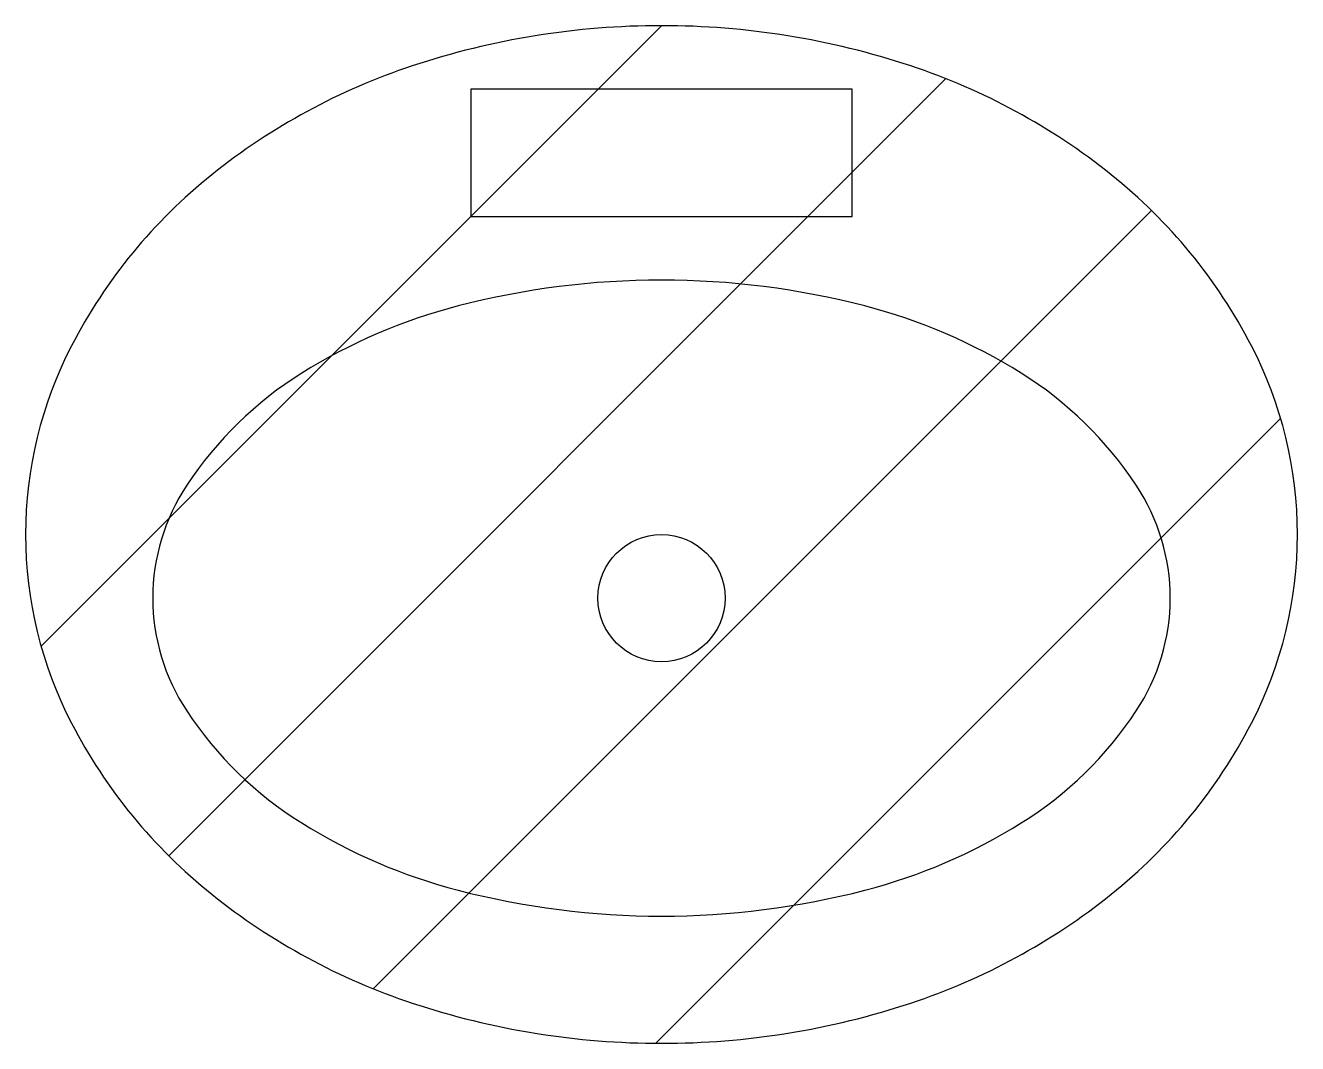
# Model space of a CAD drawing. Extents: x -10 to 10, y -16 to 0.
import ezdxf

# ---------------------------------------------------------------- set-up
doc = ezdxf.new("R2010")
doc.units = 0
doc.header["$LTSCALE"] = 0.375
doc.header["$MEASUREMENT"] = 0
doc.layers.get('0').update_dxf_attribs({"linetype": 'CONTINUOUS'})

msp = doc.modelspace()

# ---------------------------------------------------------------- hatches: boundary and pattern name
h = msp.add_hatch()
h.set_pattern_fill('ANSI31', color=256, scale=30, style=0)
edge = h.paths.add_edge_path()
edge.add_arc((-3.548, -8), 6.452, 180, 207.3736)
edge.add_arc((-1.837, -7.114), 8.379, 207.3736, 231.3402)
edge.add_arc((-0.725, -5.724), 10.159, 231.3402, 251.6663)
edge.add_arc((0, -3.537), 12.463, 251.6663, 270)
edge.add_arc((0, -3.537), 12.463, 270, 288.3337)
edge.add_arc((0.725, -5.724), 10.159, 288.3337, 308.6598)
edge.add_arc((1.837, -7.114), 8.379, 308.6598, 332.6264)
edge.add_arc((3.548, -8), 6.452, 332.6264, 360)
edge.add_arc((3.548, -8), 6.452, 0, 27.3736)
edge.add_arc((1.837, -8.886), 8.379, 27.3736, 51.3402)
edge.add_arc((0.725, -10.276), 10.159, 51.3402, 71.6663)
edge.add_arc((0, -12.463), 12.463, 71.6663, 90)
edge.add_arc((0, -12.463), 12.463, 90, 108.3337)
edge.add_arc((-0.725, -10.276), 10.159, 108.3337, 128.6598)
edge.add_arc((-1.837, -8.886), 8.379, 128.6598, 152.6264)
edge.add_arc((-3.548, -8), 6.452, 152.6264, 180)

# ---------------------------------------------------------------- linework, layer by layer
for p, q in [((-3, -1), (-3, -3)), ((3, -1), (-3, -1)), ((3, -3), (3, -1)), ((-3, -3), (3, -3))]:
    msp.add_line(p, q)
for points in [[(-10, -8, 0.120011), (-9.278, -10.966, 0.104957), (-7.071, -13.657, 0.088923), (-3.92, -15.367, 0.080167), (0, -16, 0.080167), (3.92, -15.367, 0.088923), (7.071, -13.657, 0.104957), (9.278, -10.966, 0.120011), (10, -8, 0.120011), (9.278, -5.034, 0.104957), (7.071, -2.343, 0.088923), (3.92, -0.633, 0.080167), (0, 0, 0.080167), (-3.92, -0.633, 0.088923), (-7.071, -2.343, 0.104957), (-9.278, -5.034, 0.120011)], [(-8, -9, 0.147373), (-7.465, -10.775, 0.107136), (-5.657, -12.536, 0.076468), (-3.197, -13.593, 0.063415), (0, -14, 0.063415), (3.197, -13.593, 0.076468), (5.657, -12.536, 0.107136), (7.465, -10.775, 0.147373), (8, -9, 0.147373), (7.465, -7.225, 0.107136), (5.657, -5.464, 0.076468), (3.197, -4.407, 0.063415), (0, -4, 0.063415), (-3.197, -4.407, 0.076468), (-5.657, -5.464, 0.107136), (-7.465, -7.225, 0.147373)]]:
    msp.add_lwpolyline(points, format="xyb", close=True)
msp.add_circle((0, -9), 1)

doc.saveas('drawing.dxf')
